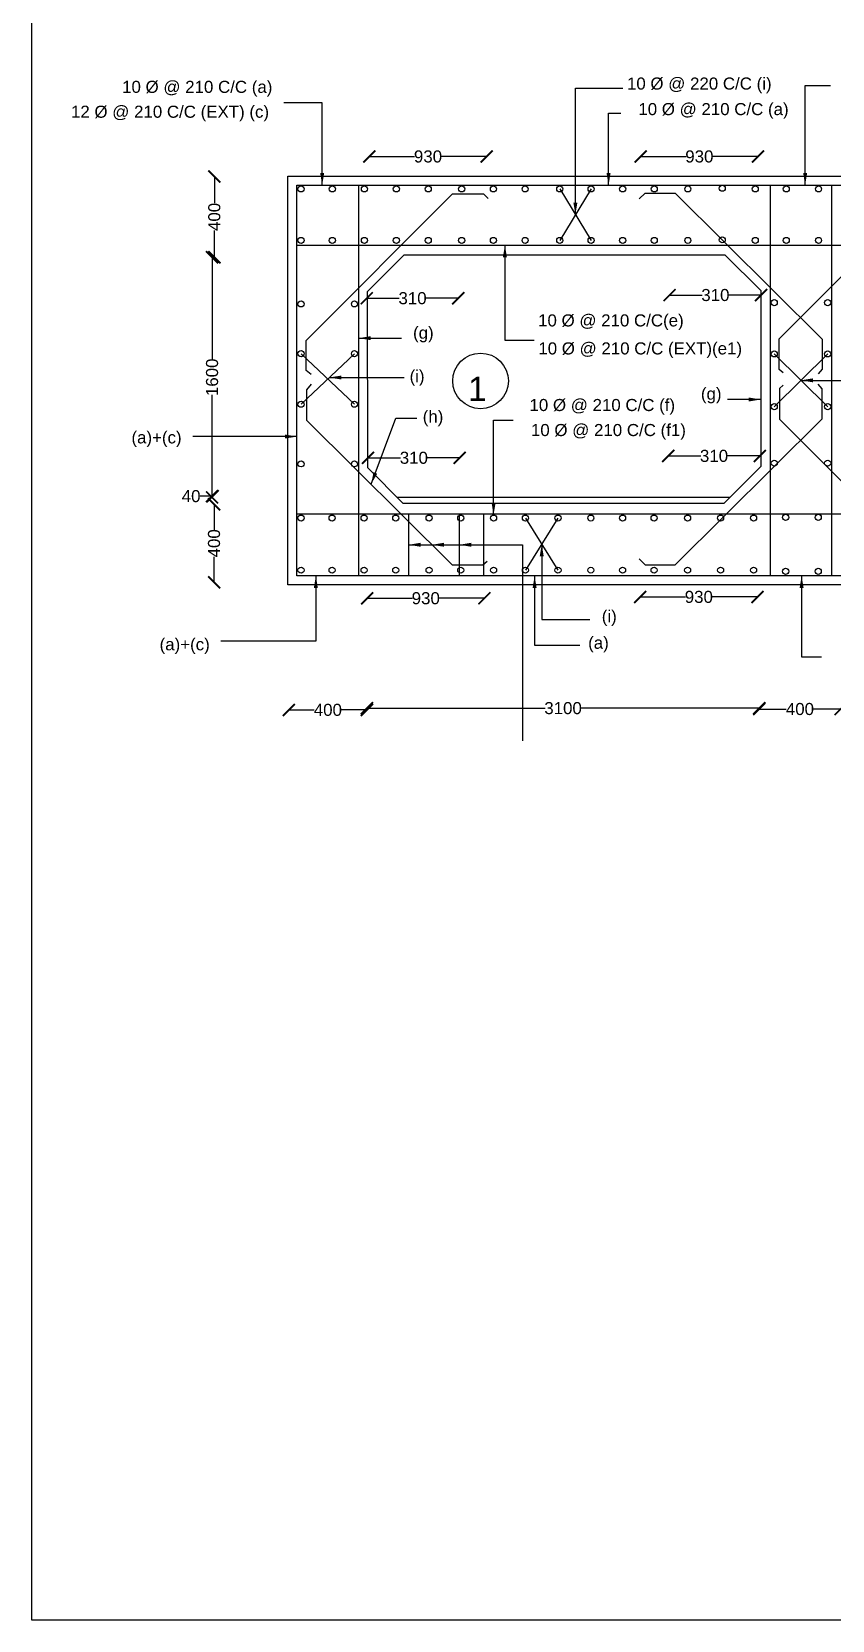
# Model space of a CAD drawing. Header units: millimetres. Extents: x -53248498 to -53239971, y 22140788 to 22147329.
# Drawn here: x -53248498 to -53246510, y 22140788 to 22144736 of the extents above; entities that cross this region are included whole.
import ezdxf

# ---------------------------------------------------------------- set-up
doc = ezdxf.new("R2010")
doc.units = ezdxf.units.MM
doc.header["$MEASUREMENT"] = 0
for name, color, linetype in [('DIMENSION', 7, 'Continuous'), ('DRAWING', 2, 'Continuous'), ('TEXT', 7, 'Continuous')]:
    doc.layers.add(name, color=color, linetype=linetype)
doc.styles.get("Standard").update_dxf_attribs({"font": 'arial.ttf', "height": 30})
doc.dimstyles.get("Standard").update_dxf_attribs({"dimtxt": 30, "dimasz": 30, "dimexe": 0.18, "dimexo": 0.0625, "dimgap": 0.09, "dimtad": 0, "dimdec": 0, "dimzin": 0, "dimdsep": 46, "dimtxsty": 'Standard', "dimblk": 'ARCHTICK', "dimcen": 0.09, "dimse1": 1, "dimse2": 1, "dimadec": 0, "dimazin": 0, "dimtfac": 1, "dimtdec": 0, "dimtofl": 0, "dimtmove": 0, "dimatfit": 3, "dimfxl": 1, "dimtolj": 1, "dimtzin": 0, "dimarcsym": 0})

# ---------------------------------------------------------------- blocks, each defined once
blk = doc.blocks.new('_ArchTick')
at = {"color": 0, "linetype": 'ByBlock', "const_width": 0.15}
blk.add_lwpolyline([(-0.5, -0.5), (0.5, 0.5)], dxfattribs=at)
blk = doc.blocks.new('*D71')
at = {"layer": 'Defpoints', "color": 0, "transparency": 16777216}
for p in [(-53247660.1, 22144427.1), (-53247368.7, 22144426.4), (-53247368.7, 22144424.5)]:
    blk.add_point(p, dxfattribs=at)
at = {"layer": 'DIMENSION', "color": 0, "lineweight": -2, "transparency": 16777216}
for p, q in [((-53247660.1, 22144426.4), (-53247547.6, 22144426.4)), ((-53247368.7, 22144426.4), (-53247481.2, 22144426.4))]:
    blk.add_line(p, q, dxfattribs=at)
at = {"layer": 'DIMENSION', "color": 0, "lineweight": -2, "transparency": 16777216, "xscale": 30, "yscale": 30, "zscale": 30, "rotation": 180}
blk.add_blockref('_ArchTick', (-53247660.1, 22144426.4), dxfattribs=at)
at = {"layer": 'DIMENSION', "color": 0, "lineweight": -2, "transparency": 16777216, "xscale": 30, "yscale": 30, "zscale": 30}
blk.add_blockref('_ArchTick', (-53247368.7, 22144426.4), dxfattribs=at)
at = {"layer": 'DIMENSION', "color": 0, "transparency": 16777216, "insert": (-53247514.4, 22144426.4), "char_height": 30, "attachment_point": 5}
blk.add_mtext('\\A1;930', dxfattribs=at)
blk = doc.blocks.new('*D72')
at = {"layer": 'Defpoints', "color": 0, "transparency": 16777216}
for p in [(-53246986, 22144427.1), (-53246694.7, 22144426.4), (-53246694.7, 22144424.5)]:
    blk.add_point(p, dxfattribs=at)
at = {"layer": 'DIMENSION', "color": 0, "lineweight": -2, "transparency": 16777216}
for p, q in [((-53246986, 22144426.4), (-53246873.5, 22144426.4)), ((-53246694.7, 22144426.4), (-53246807.2, 22144426.4))]:
    blk.add_line(p, q, dxfattribs=at)
at = {"layer": 'DIMENSION', "color": 0, "lineweight": -2, "transparency": 16777216, "xscale": 30, "yscale": 30, "zscale": 30, "rotation": 180}
blk.add_blockref('_ArchTick', (-53246986, 22144426.4), dxfattribs=at)
at = {"layer": 'DIMENSION', "color": 0, "lineweight": -2, "transparency": 16777216, "xscale": 30, "yscale": 30, "zscale": 30}
blk.add_blockref('_ArchTick', (-53246694.7, 22144426.4), dxfattribs=at)
at = {"layer": 'DIMENSION', "color": 0, "transparency": 16777216, "insert": (-53246840.4, 22144426.4), "char_height": 30, "attachment_point": 5}
blk.add_mtext('\\A1;930', dxfattribs=at)
blk = doc.blocks.new('*D85')
at = {"layer": 'Defpoints', "color": 0, "transparency": 16777216}
for p in [(-53246987.4, 22143332.3), (-53246696, 22143331.7), (-53246696, 22143329.7)]:
    blk.add_point(p, dxfattribs=at)
at = {"layer": 'DIMENSION', "color": 0, "lineweight": -2, "transparency": 16777216}
for p, q in [((-53246987.4, 22143331.7), (-53246874.9, 22143331.7)), ((-53246696, 22143331.7), (-53246808.5, 22143331.7))]:
    blk.add_line(p, q, dxfattribs=at)
at = {"layer": 'DIMENSION', "color": 0, "lineweight": -2, "transparency": 16777216, "xscale": 30, "yscale": 30, "zscale": 30, "rotation": 180}
blk.add_blockref('_ArchTick', (-53246987.4, 22143331.7), dxfattribs=at)
at = {"layer": 'DIMENSION', "color": 0, "lineweight": -2, "transparency": 16777216, "xscale": 30, "yscale": 30, "zscale": 30}
blk.add_blockref('_ArchTick', (-53246696, 22143331.7), dxfattribs=at)
at = {"layer": 'DIMENSION', "color": 0, "transparency": 16777216, "insert": (-53246841.7, 22143331.7), "char_height": 30, "attachment_point": 5}
blk.add_mtext('\\A1;930', dxfattribs=at)
blk = doc.blocks.new('*D86')
at = {"layer": 'Defpoints', "color": 0, "transparency": 16777216}
for p in [(-53247665.6, 22143329.1), (-53247374.3, 22143328.4), (-53247374.3, 22143326.4)]:
    blk.add_point(p, dxfattribs=at)
at = {"layer": 'DIMENSION', "color": 0, "lineweight": -2, "transparency": 16777216}
for p, q in [((-53247665.6, 22143328.4), (-53247553.1, 22143328.4)), ((-53247374.3, 22143328.4), (-53247486.8, 22143328.4))]:
    blk.add_line(p, q, dxfattribs=at)
at = {"layer": 'DIMENSION', "color": 0, "lineweight": -2, "transparency": 16777216, "xscale": 30, "yscale": 30, "zscale": 30, "rotation": 180}
blk.add_blockref('_ArchTick', (-53247665.6, 22143328.4), dxfattribs=at)
at = {"layer": 'DIMENSION', "color": 0, "lineweight": -2, "transparency": 16777216, "xscale": 30, "yscale": 30, "zscale": 30}
blk.add_blockref('_ArchTick', (-53247374.3, 22143328.4), dxfattribs=at)
at = {"layer": 'DIMENSION', "color": 0, "transparency": 16777216, "insert": (-53247519.9, 22143328.4), "char_height": 30, "attachment_point": 5}
blk.add_mtext('\\A1;930', dxfattribs=at)
blk = doc.blocks.new('*D106')
at = {"layer": 'Defpoints', "color": 0, "transparency": 16777216}
for p in [(-53246914.3, 22144081.7), (-53246686.9, 22144082), (-53246686.9, 22144082)]:
    blk.add_point(p, dxfattribs=at)
at = {"layer": 'DIMENSION', "color": 0, "lineweight": -2, "transparency": 16777216}
for p, q in [((-53246914.3, 22144082), (-53246833.7, 22144082)), ((-53246686.9, 22144082), (-53246767.4, 22144082))]:
    blk.add_line(p, q, dxfattribs=at)
at = {"layer": 'DIMENSION', "color": 0, "lineweight": -2, "transparency": 16777216, "xscale": 30, "yscale": 30, "zscale": 30, "rotation": 180}
blk.add_blockref('_ArchTick', (-53246914.3, 22144082), dxfattribs=at)
at = {"layer": 'DIMENSION', "color": 0, "lineweight": -2, "transparency": 16777216, "xscale": 30, "yscale": 30, "zscale": 30}
blk.add_blockref('_ArchTick', (-53246686.9, 22144082), dxfattribs=at)
at = {"layer": 'DIMENSION', "color": 0, "transparency": 16777216, "insert": (-53246800.6, 22144082), "char_height": 30, "attachment_point": 5}
blk.add_mtext('\\A1;310', dxfattribs=at)
blk = doc.blocks.new('*D107')
at = {"layer": 'Defpoints', "color": 0, "transparency": 16777216}
for p in [(-53246917.7, 22143681.8), (-53246690.3, 22143682.2), (-53246690.3, 22143682.2)]:
    blk.add_point(p, dxfattribs=at)
at = {"layer": 'DIMENSION', "color": 0, "lineweight": -2, "transparency": 16777216}
for p, q in [((-53246917.7, 22143682.2), (-53246837.1, 22143682.2)), ((-53246690.3, 22143682.2), (-53246770.8, 22143682.2))]:
    blk.add_line(p, q, dxfattribs=at)
at = {"layer": 'DIMENSION', "color": 0, "lineweight": -2, "transparency": 16777216, "xscale": 30, "yscale": 30, "zscale": 30, "rotation": 180}
blk.add_blockref('_ArchTick', (-53246917.7, 22143682.2), dxfattribs=at)
at = {"layer": 'DIMENSION', "color": 0, "lineweight": -2, "transparency": 16777216, "xscale": 30, "yscale": 30, "zscale": 30}
blk.add_blockref('_ArchTick', (-53246690.3, 22143682.2), dxfattribs=at)
at = {"layer": 'DIMENSION', "color": 0, "transparency": 16777216, "insert": (-53246804, 22143682.2), "char_height": 30, "attachment_point": 5}
blk.add_mtext('\\A1;310', dxfattribs=at)
blk = doc.blocks.new('*D108')
at = {"layer": 'Defpoints', "color": 0, "transparency": 16777216}
for p in [(-53247663.2, 22143677.2), (-53247435.8, 22143677.5), (-53247435.8, 22143677.5)]:
    blk.add_point(p, dxfattribs=at)
at = {"layer": 'DIMENSION', "color": 0, "lineweight": -2, "transparency": 16777216}
for p, q in [((-53247663.2, 22143677.5), (-53247582.7, 22143677.5)), ((-53247435.8, 22143677.5), (-53247516.4, 22143677.5))]:
    blk.add_line(p, q, dxfattribs=at)
at = {"layer": 'DIMENSION', "color": 0, "lineweight": -2, "transparency": 16777216, "xscale": 30, "yscale": 30, "zscale": 30, "rotation": 180}
blk.add_blockref('_ArchTick', (-53247663.2, 22143677.5), dxfattribs=at)
at = {"layer": 'DIMENSION', "color": 0, "lineweight": -2, "transparency": 16777216, "xscale": 30, "yscale": 30, "zscale": 30}
blk.add_blockref('_ArchTick', (-53247435.8, 22143677.5), dxfattribs=at)
at = {"layer": 'DIMENSION', "color": 0, "transparency": 16777216, "insert": (-53247549.5, 22143677.5), "char_height": 30, "attachment_point": 5}
blk.add_mtext('\\A1;310', dxfattribs=at)
blk = doc.blocks.new('*D109')
at = {"layer": 'Defpoints', "color": 0, "transparency": 16777216}
for p in [(-53247666.5, 22144073.7), (-53247439.1, 22144074.1), (-53247439.1, 22144074.1)]:
    blk.add_point(p, dxfattribs=at)
at = {"layer": 'DIMENSION', "color": 0, "lineweight": -2, "transparency": 16777216}
for p, q in [((-53247666.5, 22144074.1), (-53247585.9, 22144074.1)), ((-53247439.1, 22144074.1), (-53247519.6, 22144074.1))]:
    blk.add_line(p, q, dxfattribs=at)
at = {"layer": 'DIMENSION', "color": 0, "lineweight": -2, "transparency": 16777216, "xscale": 30, "yscale": 30, "zscale": 30, "rotation": 180}
blk.add_blockref('_ArchTick', (-53247666.5, 22144074.1), dxfattribs=at)
at = {"layer": 'DIMENSION', "color": 0, "lineweight": -2, "transparency": 16777216, "xscale": 30, "yscale": 30, "zscale": 30}
blk.add_blockref('_ArchTick', (-53247439.1, 22144074.1), dxfattribs=at)
at = {"layer": 'DIMENSION', "color": 0, "transparency": 16777216, "insert": (-53247552.8, 22144074.1), "char_height": 30, "attachment_point": 5}
blk.add_mtext('\\A1;310', dxfattribs=at)
blk = doc.blocks.new('*D110')
at = {"layer": 'Defpoints', "color": 0, "transparency": 16777216}
for p in [(-53248049.4, 22144376.6), (-53248045, 22144376.6), (-53248049.4, 22144176)]:
    blk.add_point(p, dxfattribs=at)
at = {"layer": 'DIMENSION', "color": 0, "lineweight": -2, "transparency": 16777216}
for p, q in [((-53248045, 22144376.6), (-53248045, 22144310.1)), ((-53248045, 22144176), (-53248045, 22144242.6))]:
    blk.add_line(p, q, dxfattribs=at)
at = {"layer": 'DIMENSION', "color": 0, "lineweight": -2, "transparency": 16777216, "xscale": 30, "yscale": 30, "zscale": 30}
for p, rotation in [((-53248045, 22144376.6), 90), ((-53248045, 22144176), 270)]:
    blk.add_blockref('_ArchTick', p, dxfattribs=dict(at, rotation=rotation))
at = {"layer": 'DIMENSION', "color": 0, "transparency": 16777216, "insert": (-53248045, 22144276.3), "char_height": 30, "attachment_point": 5, "rotation": 90}
blk.add_mtext('\\A1;400', dxfattribs=at)
blk = doc.blocks.new('*D111')
at = {"layer": 'Defpoints', "color": 0, "transparency": 16777216}
for p in [(-53248049.4, 22144176), (-53248050.6, 22143579.1), (-53248050.4, 22143579.1)]:
    blk.add_point(p, dxfattribs=at)
at = {"layer": 'DIMENSION', "color": 0, "lineweight": -2, "transparency": 16777216}
for p, q in [((-53248050.6, 22144176), (-53248050.6, 22143921)), ((-53248050.6, 22143579.1), (-53248050.6, 22143834.1))]:
    blk.add_line(p, q, dxfattribs=at)
at = {"layer": 'DIMENSION', "color": 0, "lineweight": -2, "transparency": 16777216, "xscale": 30, "yscale": 30, "zscale": 30}
for p, rotation in [((-53248050.6, 22144176), 90), ((-53248050.6, 22143579.1), 270)]:
    blk.add_blockref('_ArchTick', p, dxfattribs=dict(at, rotation=rotation))
at = {"layer": 'DIMENSION', "color": 0, "transparency": 16777216, "insert": (-53248050.6, 22143877.6), "char_height": 30, "attachment_point": 5, "rotation": 90}
blk.add_mtext('\\A1;1600', dxfattribs=at)
blk = doc.blocks.new('*D112')
at = {"layer": 'Defpoints', "color": 0, "transparency": 16777216}
for p in [(-53248050.6, 22143582.2), (-53248050.6, 22143579.1), (-53248049.1, 22143562)]:
    blk.add_point(p, dxfattribs=at)
at = {"layer": 'DIMENSION', "color": 0, "lineweight": -2, "transparency": 16777216}
for p, q in [((-53248050.6, 22143582.2), (-53248080.6, 22143582.2)), ((-53248049.1, 22143582.2), (-53248050.6, 22143582.2))]:
    blk.add_line(p, q, dxfattribs=at)
at = {"layer": 'DIMENSION', "color": 0, "lineweight": -2, "transparency": 16777216, "xscale": 30, "yscale": 30, "zscale": 30, "rotation": 180}
blk.add_blockref('_ArchTick', (-53248050.6, 22143582.2), dxfattribs=at)
at = {"layer": 'DIMENSION', "color": 0, "lineweight": -2, "transparency": 16777216, "xscale": 30, "yscale": 30, "zscale": 30}
blk.add_blockref('_ArchTick', (-53248049.1, 22143582.2), dxfattribs=at)
at = {"layer": 'DIMENSION', "color": 0, "transparency": 16777216, "insert": (-53248102.7, 22143582.2), "char_height": 30, "attachment_point": 5}
blk.add_mtext('\\A1;40', dxfattribs=at)
blk = doc.blocks.new('*D113')
at = {"layer": 'Defpoints', "color": 0, "transparency": 16777216}
for p in [(-53248049.1, 22143562), (-53248055, 22143368), (-53248045.7, 22143368)]:
    blk.add_point(p, dxfattribs=at)
at = {"layer": 'DIMENSION', "color": 0, "lineweight": -2, "transparency": 16777216}
for p, q in [((-53248045.7, 22143562), (-53248045.7, 22143498.8)), ((-53248045.7, 22143368), (-53248045.7, 22143431.2))]:
    blk.add_line(p, q, dxfattribs=at)
at = {"layer": 'DIMENSION', "color": 0, "lineweight": -2, "transparency": 16777216, "xscale": 30, "yscale": 30, "zscale": 30}
for p, rotation in [((-53248045.7, 22143562), 90), ((-53248045.7, 22143368), 270)]:
    blk.add_blockref('_ArchTick', p, dxfattribs=dict(at, rotation=rotation))
at = {"layer": 'DIMENSION', "color": 0, "transparency": 16777216, "insert": (-53248045.7, 22143465), "char_height": 30, "attachment_point": 5, "rotation": 90}
blk.add_mtext('\\A1;400', dxfattribs=at)
blk = doc.blocks.new('*D114')
at = {"layer": 'Defpoints', "color": 0, "transparency": 16777216}
for p in [(-53247860.1, 22143050.9), (-53247860.1, 22143050.9), (-53247666.2, 22143052.4)]:
    blk.add_point(p, dxfattribs=at)
at = {"layer": 'DIMENSION', "color": 0, "lineweight": -2, "transparency": 16777216}
for p, q in [((-53247860.1, 22143050.9), (-53247796.9, 22143050.9)), ((-53247666.2, 22143050.9), (-53247729.3, 22143050.9))]:
    blk.add_line(p, q, dxfattribs=at)
at = {"layer": 'DIMENSION', "color": 0, "lineweight": -2, "transparency": 16777216, "xscale": 30, "yscale": 30, "zscale": 30, "rotation": 180}
blk.add_blockref('_ArchTick', (-53247860.1, 22143050.9), dxfattribs=at)
at = {"layer": 'DIMENSION', "color": 0, "lineweight": -2, "transparency": 16777216, "xscale": 30, "yscale": 30, "zscale": 30}
blk.add_blockref('_ArchTick', (-53247666.2, 22143050.9), dxfattribs=at)
at = {"layer": 'DIMENSION', "color": 0, "transparency": 16777216, "insert": (-53247763.1, 22143050.9), "char_height": 30, "attachment_point": 5}
blk.add_mtext('\\A1;400', dxfattribs=at)
blk = doc.blocks.new('*D115')
at = {"layer": 'Defpoints', "color": 0, "transparency": 16777216}
for p in [(-53247666.2, 22143050.9), (-53246691.6, 22143055.2), (-53246691.6, 22143055.2)]:
    blk.add_point(p, dxfattribs=at)
at = {"layer": 'DIMENSION', "color": 0, "lineweight": -2, "transparency": 16777216}
for p, q in [((-53247666.2, 22143055.2), (-53247223.7, 22143055.2)), ((-53246691.6, 22143055.2), (-53247134.1, 22143055.2))]:
    blk.add_line(p, q, dxfattribs=at)
at = {"layer": 'DIMENSION', "color": 0, "lineweight": -2, "transparency": 16777216, "xscale": 30, "yscale": 30, "zscale": 30, "rotation": 180}
blk.add_blockref('_ArchTick', (-53247666.2, 22143055.2), dxfattribs=at)
at = {"layer": 'DIMENSION', "color": 0, "lineweight": -2, "transparency": 16777216, "xscale": 30, "yscale": 30, "zscale": 30}
blk.add_blockref('_ArchTick', (-53246691.6, 22143055.2), dxfattribs=at)
at = {"layer": 'DIMENSION', "color": 0, "transparency": 16777216, "insert": (-53247178.9, 22143055.2), "char_height": 30, "attachment_point": 5}
blk.add_mtext('\\A1;3100', dxfattribs=at)
blk = doc.blocks.new('*D116')
at = {"layer": 'Defpoints', "color": 0, "transparency": 16777216}
for p in [(-53246691.6, 22143055.2), (-53246489.6, 22143053), (-53246489.6, 22143053)]:
    blk.add_point(p, dxfattribs=at)
at = {"layer": 'DIMENSION', "color": 0, "lineweight": -2, "transparency": 16777216}
for p, q in [((-53246691.6, 22143053), (-53246624.4, 22143053)), ((-53246489.6, 22143053), (-53246556.8, 22143053))]:
    blk.add_line(p, q, dxfattribs=at)
at = {"layer": 'DIMENSION', "color": 0, "lineweight": -2, "transparency": 16777216, "xscale": 30, "yscale": 30, "zscale": 30, "rotation": 180}
blk.add_blockref('_ArchTick', (-53246691.6, 22143053), dxfattribs=at)
at = {"layer": 'DIMENSION', "color": 0, "lineweight": -2, "transparency": 16777216, "xscale": 30, "yscale": 30, "zscale": 30}
blk.add_blockref('_ArchTick', (-53246489.6, 22143053), dxfattribs=at)
at = {"layer": 'DIMENSION', "color": 0, "transparency": 16777216, "insert": (-53246590.6, 22143053), "char_height": 30, "attachment_point": 5}
blk.add_mtext('\\A1;400', dxfattribs=at)

msp = doc.modelspace()

# ---------------------------------------------------------------- linework, layer by layer
at = {"layer": 'DIMENSION', "color": 0}
msp.add_lwpolyline([(-53239971.1, 22140788.3), (-53248498.4, 22140788.3), (-53248498.4, 22147237.5), (-53239971.1, 22147237.5)], close=True, dxfattribs=at)
for points in [[(-53247562.8, 22143538.7), (-53247562.8, 22143384.1)], [(-53247436.7, 22143538.7), (-53247436.7, 22143384.1)], [(-53247376.7, 22143538.7), (-53247376.7, 22143384.1)]]:
    msp.add_lwpolyline(points, dxfattribs=at)
msp.add_circle((-53247383.8, 22143868.6), 69.1, dxfattribs=at)
at = {"layer": 'DRAWING', "color": 0}
for points in [[(-53247862.4, 22144377.7), (-53242985.6, 22144377.7), (-53242985.6, 22143361.5), (-53247862.4, 22143361.5)], [(-53247839.8, 22144355.1), (-53243008.1, 22144355.1), (-53243008.1, 22143384.1), (-53247839.8, 22143384.1)]]:
    msp.add_lwpolyline(points, close=True, dxfattribs=at)
for points in [[(-53247687, 22144355.1), (-53247687, 22143384.1)], [(-53247109.4, 22144346), (-53247187.2, 22144217.8)], [(-53247187.2, 22144346), (-53247109.4, 22144217.8)], [(-53246664.9, 22144355.1), (-53246664.9, 22143384.1)], [(-53246512.4, 22144355.1), (-53246512.4, 22143384.1)], [(-53247804.5, 22143884.8), (-53247817, 22143894.7), (-53247817, 22143969.2), (-53247453.5, 22144333.7), (-53247376.5, 22144333.7), (-53247364.7, 22144321.7)], [(-53246990, 22144321), (-53246974.8, 22144335.5), (-53246900.6, 22144335.5), (-53246535.1, 22143972.8), (-53246535.1, 22143898), (-53246545.5, 22143886.4)], [(-53246632.1, 22143888.9), (-53246641.8, 22143897.4), (-53246641.8, 22143973.3), (-53246278.9, 22144335.9), (-53246207.3, 22144335.9), (-53246194.2, 22144326)], [(-53247839.8, 22144206.2), (-53243008.1, 22144206.2)], [(-53247664.9, 22144090.9), (-53247573.6, 22144182.3), (-53246776.9, 22144182.3), (-53246687.6, 22144093.6), (-53246687.6, 22143656), (-53246779.4, 22143564), (-53247575.8, 22143564), (-53247663.4, 22143653), (-53247664.9, 22144090.9)], [(-53247697, 22143936.4), (-53247829.8, 22143810.7)], [(-53247829.8, 22143936.4), (-53247697, 22143810.7)], [(-53246521.7, 22143935.7), (-53246654.3, 22143804.6)], [(-53246654.3, 22143935.7), (-53246521.7, 22143804.6)], [(-53247804.7, 22143860.5), (-53247816.1, 22143846.1), (-53247816.1, 22143771.4), (-53247454.3, 22143411.6), (-53247378.1, 22143411.6), (-53247367.5, 22143421)], [(-53246989.9, 22143426.3), (-53246974.7, 22143411.8), (-53246900.5, 22143411.8), (-53246535, 22143774.5), (-53246535, 22143849.3), (-53246545.4, 22143860.8)], [(-53246632, 22143858.4), (-53246641.7, 22143849.9), (-53246641.7, 22143774), (-53246278.8, 22143411.3), (-53246207.2, 22143411.3), (-53246194.1, 22143421.3)], [(-53247591.4, 22143579.9), (-53246763.6, 22143579.8)], [(-53247839.8, 22143538.7), (-53243008.1, 22143538.7)], [(-53247191.5, 22143527.8), (-53247272.4, 22143398.3)], [(-53247272.4, 22143527.8), (-53247191.5, 22143398.3)]]:
    msp.add_lwpolyline(points, dxfattribs=at)
for centre in [(-53247829.8, 22144346), (-53247752, 22144346), (-53247672.4, 22144346), (-53247593, 22144346), (-53247513.7, 22144346), (-53247430.7, 22144346), (-53247351.8, 22144346), (-53247273.1, 22144346), (-53247187.2, 22144346), (-53247109.4, 22144346), (-53247030.8, 22144346), (-53246952.5, 22144346), (-53246869, 22144346), (-53246783.6, 22144347.5), (-53246701.5, 22144346), (-53246624.6, 22144346), (-53246544.4, 22144346), (-53247829.8, 22144217.8), (-53247752, 22144217.8), (-53247672.4, 22144217.8), (-53247593, 22144217.8), (-53247513.7, 22144217.8), (-53247430.7, 22144217.8), (-53247351.8, 22144217.8), (-53247273.1, 22144217.8), (-53247187.2, 22144217.8), (-53247109.4, 22144217.8), (-53247030.8, 22144217.8), (-53246952.5, 22144217.8), (-53246869, 22144217.8), (-53246783.6, 22144219.3), (-53246701.5, 22144217.8), (-53246624.6, 22144217.8), (-53246544.4, 22144217.8), (-53247829.8, 22144060), (-53247697, 22144060), (-53246654.3, 22144063.2), (-53246521.7, 22144063.2), (-53247829.8, 22143936.4), (-53247697, 22143936.4), (-53246654.3, 22143935.7), (-53246521.7, 22143935.7), (-53247829.8, 22143810.7), (-53247697, 22143810.7), (-53246654.3, 22143804.6), (-53246521.7, 22143804.6), (-53247829.8, 22143662.5), (-53247697, 22143662.5), (-53246654.3, 22143664.2), (-53246521.7, 22143664.2), (-53247829.8, 22143527.8), (-53247752.7, 22143527.8), (-53247673, 22143527.8), (-53247594.4, 22143527.8), (-53247511.7, 22143527.8), (-53247433, 22143527.8), (-53247351.5, 22143527.8), (-53247272.4, 22143527.8), (-53247191.5, 22143527.8), (-53247109.9, 22143527.8), (-53247031.2, 22143527.8), (-53246952.8, 22143527.8), (-53246869.6, 22143527.8), (-53246787.6, 22143527.8), (-53246705.6, 22143527.8), (-53246626.1, 22143529.6), (-53246545.2, 22143529.6), (-53247829.8, 22143398.3), (-53247752.7, 22143398.3), (-53247673, 22143398.3), (-53247594.4, 22143398.3), (-53247511.7, 22143398.3), (-53247433, 22143398.3), (-53247351.5, 22143398.3), (-53247272.4, 22143398.3), (-53247191.5, 22143398.3), (-53247109.9, 22143398.3), (-53247031.2, 22143398.3), (-53246952.8, 22143398.3), (-53246869.6, 22143398.3), (-53246787.6, 22143398.3), (-53246705.6, 22143398.3), (-53246626.1, 22143395.4), (-53246545.2, 22143395.4)]:
    msp.add_circle(centre, 7.55, dxfattribs=at)

# ---------------------------------------------------------------- texts
at = {"layer": 'TEXT', "color": 0}
for s, height, p in [('10 Ø @ 210 C/C (a)', 30, (-53248274.1, 22144584.6)), ('10 Ø @ 220 C/C (i)', 30, (-53247020.2, 22144592.8)), ('12 Ø @ 210 C/C (EXT) (c)', 30, (-53248401.1, 22144522.8)), ('10 Ø @ 210 C/C (a)', 30, (-53246991.9, 22144529.3)), ('10 Ø @ 210 C/C(e)', 30, (-53247240.9, 22144004.1)), ('(g)', 30, (-53247551.5, 22143973.5)), ('10 Ø @ 210 C/C (EXT)(e1)', 30, (-53247240.3, 22143934.5)), ('(i)', 30, (-53247560.1, 22143865.5)), ('1', 60, (-53247415.1, 22143819.1)), ('10 Ø @ 210 C/C (f)', 30, (-53247262.3, 22143793.8)), ('(g)', 30, (-53246836.5, 22143821.9)), ('(h)', 30, (-53247527.5, 22143765.2)), ('(a)+(c)', 30, (-53248250.9, 22143713.3)), ('10 Ø @ 210 C/C (f1)', 30, (-53247258.7, 22143731.6)), ('(i)', 30, (-53247082.8, 22143268.8)), ('(a)+(c)', 30, (-53248181, 22143199)), ('(a)', 30, (-53247116.6, 22143202.9))]:
    msp.add_text(s, height=height, dxfattribs=at).set_placement(p)

# ---------------------------------------------------------------- dimensions: what is measured, and where the dimension line sits
at = {"layer": 'DIMENSION', "color": 0}
for base, p1, p2, text, picture, middle in [((-53247368.7, 22144426.4), (-53247660.1, 22144427.1), (-53247368.7, 22144424.5), '930', '*D71', (-53247514.4, 22144426.4)), ((-53246694.7, 22144426.4), (-53246986, 22144427.1), (-53246694.7, 22144424.5), '930', '*D72', (-53246840.4, 22144426.4)), ((-53246686.9, 22144082), (-53246914.3, 22144081.7), (-53246686.9, 22144082), '310', '*D106', (-53246800.6, 22144082)), ((-53247439.1, 22144074.1), (-53247666.5, 22144073.7), (-53247439.1, 22144074.1), '310', '*D109', (-53247552.8, 22144074.1)), ((-53247435.8, 22143677.5), (-53247663.2, 22143677.2), (-53247435.8, 22143677.5), '310', '*D108', (-53247549.5, 22143677.5)), ((-53246690.3, 22143682.2), (-53246917.7, 22143681.8), (-53246690.3, 22143682.2), '310', '*D107', (-53246804, 22143682.2)), ((-53248050.6, 22143582.2), (-53248049.1, 22143562), (-53248050.6, 22143579.1), '40', '*D112', (-53248102.7, 22143582.2)), ((-53246696, 22143331.7), (-53246987.4, 22143332.3), (-53246696, 22143329.7), '930', '*D85', (-53246841.7, 22143331.7)), ((-53247374.3, 22143328.4), (-53247665.6, 22143329.1), (-53247374.3, 22143326.4), '930', '*D86', (-53247519.9, 22143328.4)), ((-53246691.6, 22143055.2), (-53247666.2, 22143050.9), (-53246691.6, 22143055.2), '3100', '*D115', (-53247178.9, 22143055.2)), ((-53246489.6, 22143053), (-53246691.6, 22143055.2), (-53246489.6, 22143053), '400', '*D116', (-53246590.6, 22143053)), ((-53247860.1, 22143050.9), (-53247666.2, 22143052.4), (-53247860.1, 22143050.9), '400', '*D114', (-53247763.1, 22143050.9))]:
    dim = msp.add_linear_dim(base=base, p1=p1, p2=p2, text=text, dimstyle='Standard', dxfattribs=at)
    dim.commit()
    dim.dimension.update_dxf_attribs({"geometry": picture, "text_midpoint": middle})
for base, p1, p2, text, picture, middle in [((-53248045, 22144376.6), (-53248049.4, 22144176), (-53248049.4, 22144376.6), '400', '*D110', (-53248045, 22144276.3)), ((-53248050.6, 22143579.1), (-53248049.4, 22144176), (-53248050.4, 22143579.1), '1600', '*D111', (-53248050.6, 22143877.6)), ((-53248045.7, 22143368), (-53248049.1, 22143562), (-53248055, 22143368), '400', '*D113', (-53248045.7, 22143465))]:
    dim = msp.add_linear_dim(base=base, p1=p1, p2=p2, angle=90, text=text, dimstyle='Standard', dxfattribs=at)
    dim.commit()
    dim.dimension.update_dxf_attribs({"geometry": picture, "text_midpoint": middle})

# ---------------------------------------------------------------- leaders
for points in [[(-53247148.3, 22144281.9), (-53247148.3, 22144596.3), (-53247030.4, 22144596.3)], [(-53246577.6, 22144355.1), (-53246577.6, 22144602.6), (-53246514.8, 22144602.6)], [(-53247777.2, 22144355.1), (-53247777.2, 22144559.9), (-53247872.5, 22144559.9)], [(-53247065.9, 22144355.1), (-53247065.9, 22144534.5), (-53247035.6, 22144534.5)], [(-53247323.3, 22144206.2), (-53247323.3, 22143970.1), (-53247250.5, 22143970.1)], [(-53247687, 22143974.9), (-53247580, 22143974.9)], [(-53247759.7, 22143877.1), (-53247573.8, 22143877.1)], [(-53246588, 22143870.1), (-53246393.4, 22143870.1)], [(-53246687.6, 22143822.5), (-53246770.4, 22143822.5)], [(-53247655.6, 22143611.8), (-53247594.1, 22143776.2), (-53247542, 22143776.2)], [(-53247351.5, 22143535.3), (-53247351.5, 22143771), (-53247302.6, 22143771)], [(-53247839.8, 22143730.4), (-53248098.7, 22143730.4)], [(-53247562.8, 22143461.4), (-53247280, 22143461.4), (-53247280, 22142974.3)], [(-53247504.4, 22143461.4), (-53247280, 22143461.4)], [(-53247436.7, 22143461.4), (-53247280, 22143461.4)], [(-53247231.9, 22143463), (-53247231.9, 22143275.4), (-53247112.2, 22143275.4)], [(-53247792.9, 22143384.1), (-53247792.9, 22143222.1), (-53248028.6, 22143222.1)], [(-53247249.6, 22143384.1), (-53247249.6, 22143211.7), (-53247137.3, 22143211.7)], [(-53246586.4, 22143384.1), (-53246586.4, 22143183.2), (-53246537.3, 22143183.2)]]:
    msp.add_leader(points, dimstyle='Standard', override={"dimgap": 0.09, "dimtad": 0}, dxfattribs=at)

doc.saveas('drawing.dxf')
